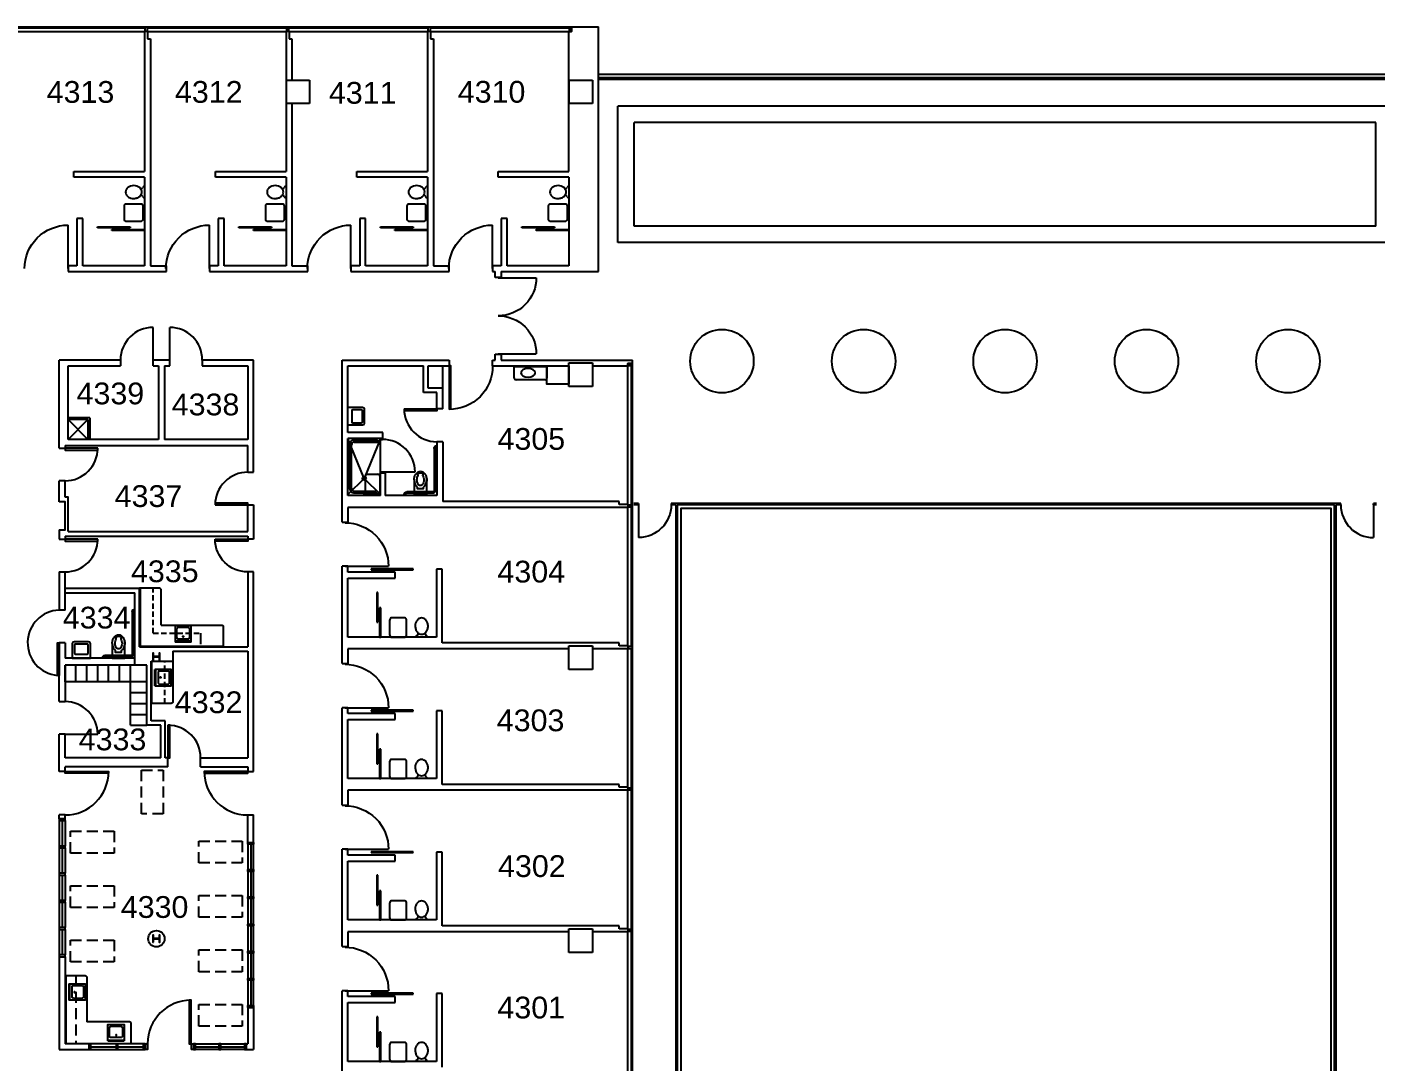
# Model space of a CAD drawing. Extents: x 338 to 7662, y 1527 to 4803.
# Drawn here: x 4984 to 6472, y 3600 to 4742 of the extents above; entities that cross this region are included whole.
import ezdxf

# ---------------------------------------------------------------- set-up
doc = ezdxf.new("R2010")
doc.units = 0
doc.header["$LTSCALE"] = 96
doc.header["$MEASUREMENT"] = 0
doc.linetypes.add('HIDDEN2', pattern=[0.1875, 0.125, -0.0625])
doc.layers.get('0').update_dxf_attribs({"linetype": 'CONTINUOUS'})
for name, color, linetype in [('A-ANNO-TX192', 4, 'CONTINUOUS'), ('A-COLS', 5, 'CONTINUOUS'), ('A-DOOR', 2, 'CONTINUOUS'), ('A-FLOR-CASE', 3, 'CONTINUOUS'), ('A-FLOR-CASE-UPPR', 3, 'HIDDEN2'), ('A-FLOR-HRAL', 1, 'CONTINUOUS'), ('A-FLOR-PFIX', 2, 'CONTINUOUS'), ('A-FURN', 3, 'CONTINUOUS'), ('A-GLAZ', 2, 'CONTINUOUS'), ('A-GLAZ-SILL', 1, 'CONTINUOUS'), ('A-ROOF-LEVL-THICK', 3, 'CONTINUOUS'), ('A-WALL-FULL', 6, 'CONTINUOUS'), ('L-PLNT', 4, 'CONTINUOUS')]:
    doc.layers.add(name, color=color, linetype=linetype)
doc.styles.add('ARIAL', font='arial.ttf')

# ---------------------------------------------------------------- blocks, each defined once
blk = doc.blocks.new('dr-36')
blk.add_line((0, 0), (0, 36.1))
blk.add_arc((-0.1, 0), 36.1, 0.0689, 89.8337)
blk = doc.blocks.new('SHOWERHEAD')
for p, q in [((1.9, 0.5), (0, 0.5)), ((1.9, -0.5), (0, -0.5))]:
    blk.add_line(p, q)
at = {"flags": 128}
blk.add_lwpolyline([(1, 0), (4, -1.7), (4, 1.7)], close=True, dxfattribs=at)
blk = doc.blocks.new('TOILET1')
for p, q in [((6.5, -1.5), (6.5, 0)), ((8, -1.5), (8, 0)), ((1.5, -4.5), (1.5, -33)), ((3, -4.5), (3, -33)), ((51, -1.5), (4.5, -1.5)), ((51, -3), (4.5, -3))]:
    blk.add_line(p, q)
at = {"linetype": 'Continuous'}
for p, q in [((21.1, -20.5), (21.1, -20.5)), ((23.8, -21.6), (23.8, -21.6))]:
    blk.add_line(p, q, dxfattribs=at)
for points in [[(16.4, -24.9, -0.022673), (14.9, -25), (0, -25), (0, -21), (0, -18), (0, -15), (0, -11), (14.9, -11)], [(16.2, -24.9, -0.074934), (12.6, -24.4, -0.085426), (9.7, -22.9, -0.066386), (8.3, -21.6), (6.7, -21.6), (6.7, -14.6), (8.3, -14.6, -0.066386), (9.7, -13.2, -0.085426), (12.6, -11.7, -0.111314), (18, -11.3)], [(23.7, -14, -0.562484), (23.5, -14.8), (21.3, -15.6, -0.238976), (20.9, -15.5, 0.08035), (19, -14.6, 0.074934), (16.2, -14.2, 0.074934), (13.4, -14.6, 0.085426), (11.5, -15.6, 0.066386), (10.6, -16.4, 0.330534), (10.6, -19.7, 0.066386), (11.5, -20.5, 0.085426), (13.4, -21.5, 0.074934), (16.2, -21.9, 0.074934), (19, -21.5, 0.08035), (20.9, -20.6, -0.238976), (21.3, -20.5), (23.5, -21.3, -0.549653), (23.7, -22.1)], [(25.8, -18, 0.143932), (25, -15.5, 0.107177), (22.6, -13.1, 0.077997), (19.2, -11.6, 0.065232), (14.9, -11)], [(22.7, -21, 0.063273), (23.8, -19.7, 0.143932), (24.2, -18)], [(24.2, -18, 0.143932), (23.8, -16.3, 0.059203), (22.8, -15.1)], [(23.7, -22, 0.06085), (25, -20.5, 0.143932), (25.8, -18)]]:
    blk.add_lwpolyline(points, format="xyb", dxfattribs=at)
for centre, radius, start, end in [((51, 0), 1.5, 270, 0), ((51, 0), 3, 270, 0), ((4.5, -4.5), 3, 90, 180), ((4.5, -4.5), 1.5, 90, 180), ((0, -33), 1.5, 270, 0), ((0, -33), 3, 270, 0)]:
    blk.add_arc(centre, radius, start, end)
for centre, radius, start, end in [((16.2, -12.6), 12.4, 270, 287.1416), ((17, -15.3), 9.56, 287.1416, 306.6725), ((18.3, -17), 7.43, 306.6725, 316.5742)]:
    blk.add_arc(centre, radius, start, end, dxfattribs=at)
blk = doc.blocks.new('LAV')
for p, q in [((-18, -10), (-18, -26)), ((0, -8), (-16, -8)), ((-15.5, -11.5), (-15.5, -24.5)), ((-5.5, -10.5), (-14.5, -10.5)), ((-4.5, -24.5), (-4.5, -11.5)), ((0, -28), (0, -8)), ((-16, -28), (0, -28)), ((-14.5, -25.5), (-5.5, -25.5))]:
    blk.add_line(p, q)
for centre, radius, start, end in [((-16, -10), 2, 90, 180), ((-14.5, -11.5), 1, 90, 180), ((-5.5, -11.5), 1, 0, 90), ((-16, -26), 2, 180, 270), ((-14.5, -24.5), 1, 180, 270), ((-5.5, -24.5), 1, 270, 0)]:
    blk.add_arc(centre, radius, start, end)
blk = doc.blocks.new('SINK4')
at = {"linetype": 'Continuous'}
for points in [[(20.1, 0), (20.1, 20), (0, 20), (0, 0)], [(20.1, 1), (0, 1)], [(20.1, 0), (0, 0)]]:
    blk.add_lwpolyline(points, dxfattribs=at)
blk.add_lwpolyline([(4, 4), (16.1, 4, 0.414214), (18.1, 6), (18.1, 16, 0.414214), (16.1, 18), (4, 18, 0.414214), (2, 16), (2, 6, 0.414214)], format="xyb", close=True, dxfattribs=at)
for radius in [0.625, 0.5]:
    blk.add_circle((9.9, 6.9), radius)
blk = doc.blocks.new('A$C16D76BF6')
blk.add_lwpolyline([(36, 36), (0, 36), (0, 34), (36, 34)], close=True)
blk.add_arc((0, 36), 36, 270, 0)
blk = doc.blocks.new('A$C28ED7DE1')
blk.add_lwpolyline([(32.6, 0), (32.6, 36), (34.6, 36), (34.6, 0)], close=True)
blk.add_arc((35.9, 35.9), 36.1, 92.1071, 264.7095)
blk = doc.blocks.new('endglaz')
blk.add_line((0, -4), (154, -4))
blk.add_lwpolyline([(156, -5), (156, 0), (154, 0), (154, -5)], close=True)
at = {"layer": 'A-GLAZ-SILL'}
for p, q in [((0, 0), (154, 0)), ((0, -5), (154, -5))]:
    blk.add_line(p, q, dxfattribs=at)

msp = doc.modelspace()

# ---------------------------------------------------------------- linework, layer by layer
at = {"layer": 'A-COLS'}
for p, q in [((5270, 4683), (5296, 4683)), ((5270, 4683), (5270, 4657)), ((5296, 4683), (5296, 4657)), ((5582, 4683), (5608, 4683)), ((5582, 4683), (5582, 4657)), ((5608, 4683), (5608, 4657)), ((5296, 4657), (5270, 4657)), ((5608, 4657), (5582, 4657)), ((5582, 4345), (5582, 4371)), ((5582, 4371), (5608, 4371)), ((5608, 4371), (5608, 4345)), ((5608, 4345), (5582, 4345)), ((5582, 4059), (5608, 4059)), ((5582, 4033), (5582, 4059)), ((5608, 4059), (5608, 4033)), ((5608, 4033), (5582, 4033)), ((5582, 3721), (5582, 3747)), ((5582, 3747), (5608, 3747)), ((5608, 3747), (5608, 3721)), ((5608, 3721), (5582, 3721))]:
    msp.add_line(p, q, dxfattribs=at)
for points in [[(5123.84375, 4043.125), (5123.84375, 4046.5), (5124.1875, 4046.79688), (5129.8125, 4046.79688), (5130.15625, 4046.46875), (5130.15625, 4043.125), (5130.8125, 4043.125), (5130.8125, 4050.875), (5130.15625, 4050.875), (5130.15625, 4047.5), (5129.8125, 4047.20313), (5124.1875, 4047.20313), (5124.01562, 4047.35156), (5123.84375, 4047.5), (5123.84375, 4050.875), (5123.1875, 4050.875), (5123.1875, 4043.125), (5123.84375, 4043.125)], [(5123.84375, 3732.125), (5123.84375, 3735.5), (5124.1875, 3735.79688), (5129.8125, 3735.79688), (5130.15625, 3735.46875), (5130.15625, 3732.125), (5130.8125, 3732.125), (5130.8125, 3739.875), (5130.15625, 3739.875), (5130.15625, 3736.5), (5129.8125, 3736.20313), (5124.1875, 3736.20313), (5124.01562, 3736.35156), (5123.84375, 3736.5), (5123.84375, 3739.875), (5123.1875, 3739.875), (5123.1875, 3732.125), (5123.84375, 3732.125)]]:
    msp.add_lwpolyline(points, dxfattribs=at)
at = {"layer": 'A-DOOR'}
for p, q in [((5029.5, 4475), (5029.5, 4523)), ((5062, 4520), (5062, 4521)), ((5062, 4521), (5098, 4521)), ((5098, 4520), (5062, 4520)), ((5078, 4518), (5114, 4518)), ((5078, 4517), (5078, 4518)), ((5114, 4517), (5078, 4517)), ((5098, 4521), (5098, 4520)), ((5185.5, 4475), (5185.5, 4523)), ((5218, 4520), (5218, 4521)), ((5218, 4521), (5254, 4521)), ((5254, 4520), (5218, 4520)), ((5234, 4518), (5270, 4518)), ((5234, 4517), (5234, 4518)), ((5270, 4517), (5234, 4517)), ((5254, 4521), (5254, 4520)), ((5341.5, 4475), (5341.5, 4523)), ((5374, 4521), (5410, 4521)), ((5374, 4520), (5374, 4521)), ((5410, 4520), (5374, 4520)), ((5390, 4517), (5390, 4518)), ((5390, 4518), (5426, 4518)), ((5426, 4517), (5390, 4517)), ((5410, 4521), (5410, 4520)), ((5497.5, 4475), (5497.5, 4523)), ((5530, 4521), (5566, 4521)), ((5530, 4520), (5530, 4521)), ((5566, 4520), (5530, 4520)), ((5546, 4517), (5546, 4518)), ((5546, 4518), (5582, 4518)), ((5582, 4517), (5546, 4517)), ((5566, 4521), (5566, 4520)), ((5504, 4465), (5546, 4465)), ((5123.37499, 4374.25), (5123.37499, 4410.25)), ((5141.62501, 4374.25), (5141.62501, 4410.25)), ((5504, 4381), (5546, 4381)), ((5335, 4146.75), (5383, 4146.75)), ((5410, 4144), (5364, 4144)), ((5364, 4144), (5364, 4143)), ((5364, 4143), (5410, 4143)), ((5410, 4143), (5410, 4144)), ((5371.261, 4118), (5370, 4118)), ((5370, 4118), (5370, 4085)), ((5371.261, 4084.9944), (5371.261, 4118)), ((5374.52583, 4101), (5373, 4101)), ((5373, 4101), (5373, 4068.75)), ((5374.52583, 4068.75), (5374.52583, 4101)), ((5370, 4085), (5371.261, 4084.9944)), ((5373, 4068.75), (5374.52583, 4068.75)), ((5335, 3990.75), (5383, 3990.75)), ((5410, 3988), (5364, 3988)), ((5364, 3988), (5364, 3987)), ((5410, 3987), (5410, 3988)), ((5364, 3987), (5410, 3987)), ((5026.25, 3961.5), (5062.25, 3961.5)), ((5371.261, 3962), (5370, 3962)), ((5370, 3962), (5370, 3929)), ((5371.261, 3928.9944), (5371.261, 3962)), ((5374.52583, 3945), (5373, 3945)), ((5373, 3945), (5373, 3912.75)), ((5374.52583, 3912.75), (5374.52583, 3945)), ((5370, 3929), (5371.261, 3928.9944)), ((5373, 3912.75), (5374.52583, 3912.75)), ((5335, 3834.75), (5383, 3834.75)), ((5410, 3832), (5364, 3832)), ((5364, 3832), (5364, 3831)), ((5364, 3831), (5410, 3831)), ((5410, 3831), (5410, 3832)), ((5371.261, 3806), (5370, 3806)), ((5370, 3806), (5370, 3773)), ((5371.261, 3772.9944), (5371.261, 3806)), ((5374.52583, 3789), (5373, 3789)), ((5373, 3789), (5373, 3756.75)), ((5374.52583, 3756.75), (5374.52583, 3789)), ((5370, 3773), (5371.261, 3772.9944)), ((5373, 3756.75), (5374.52583, 3756.75)), ((5335, 3678.75), (5383, 3678.75)), ((5410, 3676), (5364, 3676)), ((5364, 3676), (5364, 3675)), ((5410, 3675), (5410, 3676)), ((5364, 3675), (5410, 3675)), ((5371.261, 3650), (5370, 3650)), ((5370, 3650), (5370, 3617)), ((5371.261, 3616.9944), (5371.261, 3650)), ((5374.52583, 3633), (5373, 3633)), ((5373, 3633), (5373, 3600.75)), ((5374.52583, 3600.75), (5374.52583, 3633)), ((5370, 3617), (5371.261, 3616.9944)), ((5373, 3600.75), (5374.52583, 3600.75))]:
    msp.add_line(p, q, dxfattribs=at)
for points in [[(5451.75, 4319.75), (5451.75, 4367.75), (5449.75, 4367.75), (5449.75, 4319.75)], [(5400.25, 4320.3125), (5436.25, 4320.3125), (5436.25, 4318.3125), (5400.25, 4318.3125)]]:
    msp.add_lwpolyline(points, dxfattribs=at)
for points in [[(5139.75, 3971.5), (5139.75, 3935.5), (5141.75, 3935.5), (5141.75, 3971.5)], [(5026.25, 3920.49751), (5074.25, 3920.49751), (5074.25, 3918.49751), (5026.25, 3918.49751)], [(5227.75, 3920.49751), (5179.75, 3920.49751), (5179.75, 3918.49751), (5227.75, 3918.49751)], [(5165.25, 3620.25), (5165.25, 3668.25), (5163.25, 3668.25), (5163.25, 3620.25)]]:
    msp.add_lwpolyline(points, close=True, dxfattribs=at)
for centre, radius, start, end in [((5123.37499, 4374.25), 36, 90, 180), ((5141.62501, 4374.25), 36, 0, 90), ((5436.51786, 4320.2669), 36.26789, 179.92796763, 269.57682561), ((5026.25, 3961.5), 36, 0, 90), ((5139.75, 3935.5), 36, 0, 90), ((5026.25, 3920.49751), 48, 270, 0), ((5227.75, 3920.49751), 48, 180, 270), ((5165.25, 3620.25), 48, 90, 180)]:
    msp.add_arc(centre, radius, start, end, dxfattribs=at)
at = {"layer": 'A-DOOR', "extrusion": (0, 0, -1)}
for centre, major_axis, ratio, start_param, end_param in [((5029.5, 4475), (-33.94113, 33.94113), 1, 5.4977871438, 7.0685834706), ((5185.5, 4475), (-33.94113, 33.94113), 1, 5.4977871438, 7.0685834706), ((5341.5, 4475), (-33.94113, 33.94113), 1, 5.4977871438, 7.0685834706), ((5497.5, 4475), (-33.94113, 33.94113), 1, 5.4977871438, 7.0685834706), ((5504, 4465), (29.69848, 29.69848), 1, 0.7853981634, 2.3561944902), ((5504, 4381), (29.69848, 29.69848), 1, 5.4977871438, 7.0685834706), ((5449.64047, 4367.4194), (-46.89507, 10.867), 0.9897489254, 2.9046698059, 4.4846570645), ((5335, 4146.75), (33.94113, 33.94113), 1, 5.4977871438, 7.0685834706), ((5335, 3990.75), (33.94113, 33.94113), 1, 5.4977871438, 7.0685834706), ((5335, 3834.75), (33.94113, 33.94113), 1, 5.4977871438, 7.0685834706), ((5335, 3678.75), (33.94113, 33.94113), 1, 5.4977871438, 7.0685834706)]:
    msp.add_ellipse(centre, major_axis=major_axis, ratio=ratio, start_param=start_param, end_param=end_param, dxfattribs=at)
at = {"layer": 'A-FLOR-CASE'}
for p, q in [((5442.75, 4343.3125), (5442.75, 4367.75)), ((5521.75, 4354.25), (5521.75, 4367.75)), ((5521.75, 4367), (5557.75, 4367)), ((5557.75, 4367.75), (5557.75, 4354.25)), ((5555.75, 4352.25), (5523.75, 4352.25)), ((5109, 4122.5), (5109, 4058.75)), ((5109, 4058.75), (5200.75, 4058.75)), ((5122, 3995.5), (5122, 4042.125)), ((5027, 3695.38464), (5027, 3620.25))]:
    msp.add_line(p, q, dxfattribs=at)
msp.add_lwpolyline([(5581.75, 4347.75), (5557.75, 4347.75), (5557.75, 4367.75), (5581.75, 4367.75)], close=True, dxfattribs=at)
for points in [[(5132.25, 4082), (5132.25, 4120.5, 0.4142135624), (5130.25, 4122.5), (5108.25, 4122.5)], [(5132.25, 4082), (5198.75, 4082, -0.4142135624), (5200.75, 4080), (5200.75, 4058)], [(5145.25, 4042), (5145.25, 3997.5, -0.4142135624), (5143.25, 3995.5), (5121.25, 3995.5)], [(5026.25, 3695.38464), (5048.25, 3695.38464, -0.4142135624), (5050.25, 3693.38464), (5050.25, 3644.25)], [(5099.25, 3620.25), (5099.25, 3642.25, 0.4142135624), (5097.25, 3644.25), (5050.25, 3644.25)]]:
    msp.add_lwpolyline(points, format="xyb", dxfattribs=at)
for points in [[(5026.25, 4019.5), (5026.25, 4037.75)], [(5038.25, 4019.5), (5038.25, 4037.75)], [(5050.25, 4019.5), (5050.25, 4037.75)], [(5062.25, 4019.5), (5062.25, 4037.75)], [(5074.25, 4019.5), (5074.25, 4037.75)], [(5086.25, 4019.5), (5086.25, 4037.75)], [(5098.25, 4019.5), (5098.25, 4037.75)], [(5116.25, 4019.5), (5026.25, 4019.5)], [(5098.25, 3971.5), (5098.25, 4019.5)], [(5098.25, 4007.5), (5116.25, 4007.5)], [(5098.25, 3995.5), (5116.25, 3995.5)], [(5098.25, 3983.5), (5116.25, 3983.5)], [(5098.25, 3971.5), (5116.25, 3971.5)]]:
    msp.add_lwpolyline(points, dxfattribs=at)
for centre, start, end in [((5523.75, 4354.25), 180, 270), ((5555.75, 4354.25), 270, 0)]:
    msp.add_arc(centre, 2, start, end, dxfattribs=at)
at = {"layer": 'A-FLOR-CASE-UPPR'}
for p, q in [((5123.25, 4122.5), (5109, 4122.5)), ((5175.625, 4072.875), (5175.625, 4058)), ((5136.25, 3995.5), (5121.25, 3995.5)), ((5026.25, 3695.38464), (5038.25, 3695.38464)), ((5038.25, 3695.38464), (5038.25, 3620.25))]:
    msp.add_line(p, q, dxfattribs=at)
at = {"layer": 'A-FLOR-CASE-UPPR', "ltscale": 0.5}
for points in [[(5123.25, 4072.875), (5123.25, 4122.5)], [(5123.25, 4072.875), (5175.625, 4072.875)], [(5136.25, 3995.5), (5136.25, 4042)]]:
    msp.add_lwpolyline(points, dxfattribs=at)
at = {"layer": 'A-FLOR-HRAL'}
for p, q in [((6511.5, 4685.25), (5614.5, 4685.25)), ((6511.5, 4683.75), (5614.5, 4683.75)), ((5658.75, 4216), (5653.5, 4216)), ((5658.75, 4214.5), (5653.5, 4214.5)), ((5658.75, 4216), (5658.75, 4214.5)), ((5694.75, 4216), (5694.75, 4214.5)), ((6433.25, 4216), (5694.75, 4216)), ((5700, 4214.5), (5694.75, 4214.5)), ((5700, 4214.5), (5700, 3441.5)), ((5701.5, 4214.5), (5701.5, 3441.5)), ((6426.5, 4214.5), (5701.5, 4214.5)), ((6426.5, 3441.5), (6426.5, 4214.5)), ((6428, 3441.5), (6428, 4214.5)), ((6433.25, 4214.5), (6428, 4214.5)), ((6433.25, 4214.5), (6433.25, 4216)), ((6472.5, 4216), (6469.25, 4216)), ((6469.25, 4214.5), (6469.25, 4216)), ((6472.5, 4214.5), (6469.25, 4214.5))]:
    msp.add_line(p, q, dxfattribs=at)
at = {"layer": 'A-FLOR-PFIX'}
for p, q in [((5114, 4565.5), (5114, 4553.5)), ((5270, 4565.5), (5270, 4553.5)), ((5426, 4565.5), (5426, 4553.5)), ((5582, 4565.5), (5582, 4553.5)), ((5091.25, 4544.25), (5091.25, 4529.25)), ((5109.625, 4546.125), (5093.875, 4546.125)), ((5112.25, 4529.25), (5112.25, 4544.25)), ((5247.25, 4544.25), (5247.25, 4529.25)), ((5265.625, 4546.125), (5249.875, 4546.125)), ((5268.25, 4529.25), (5268.25, 4544.25)), ((5403.25, 4544.25), (5403.25, 4529.25)), ((5421.625, 4546.125), (5405.875, 4546.125)), ((5424.25, 4529.25), (5424.25, 4544.25)), ((5559.25, 4544.25), (5559.25, 4529.25)), ((5577.625, 4546.125), (5561.875, 4546.125)), ((5580.25, 4529.25), (5580.25, 4544.25)), ((5093.875, 4527.375), (5109.625, 4527.375)), ((5249.875, 4527.375), (5265.625, 4527.375)), ((5405.875, 4527.375), (5421.625, 4527.375)), ((5561.875, 4527.375), (5577.625, 4527.375)), ((5051.53989, 4286.5), (5029.5, 4308.5)), ((5053.53989, 4310.5), (5029.53989, 4310.5)), ((5051.53989, 4308.5), (5029.53989, 4308.5)), ((5051.53989, 4308.5), (5029.53989, 4286.5)), ((5051.53989, 4308.5), (5051.53989, 4286.5)), ((5053.53989, 4310.5), (5053.53989, 4286.5)), ((5356.25, 4243.75), (5338.25, 4287.75)), ((5344.25, 4285.75), (5370.64827, 4285.75)), ((5374.25, 4287.75), (5356.25, 4243.75)), ((5374.25, 4249.75), (5374.25, 4287.75)), ((5374.25, 4287.75), (5374.25, 4286.75)), ((5374.25, 4286.75), (5376.25, 4286.75)), ((5376.25, 4286.75), (5376.25, 4287.75)), ((5340.25, 4231.75), (5340.25, 4281.75)), ((5342.25, 4232.75), (5342.25, 4280.75)), ((5345.25, 4283.75), (5370.64827, 4283.75)), ((5356.25, 4243.75), (5338.25, 4225.75)), ((5356.25, 4243.75), (5374.25, 4225.75)), ((5357.25, 4246.52421), (5357.25, 4228.75)), ((5359.25, 4248.52421), (5371.25, 4248.52421)), ((5373.25, 4246.52421), (5373.25, 4228.75)), ((5374.25, 4249.75), (5374.25, 4250.75)), ((5374.25, 4250.75), (5376.25, 4250.75)), ((5376.25, 4250.75), (5412.25, 4250.75)), ((5376.25, 4250.75), (5376.25, 4249.75)), ((5344.25, 4227.75), (5368.27969, 4227.75)), ((5345.25, 4229.75), (5368.27969, 4229.75)), ((5371.25, 4226.75), (5359.25, 4226.75)), ((5384.125, 4087.125), (5384.125, 4071.375)), ((5401, 4089.75), (5386, 4089.75)), ((5402.875, 4071.375), (5402.875, 4087.125)), ((5386, 4068.75), (5401, 4068.75)), ((5425.5, 4068.75), (5413.5, 4068.75)), ((5384.125, 3931.125), (5384.125, 3915.375)), ((5401, 3933.75), (5386, 3933.75)), ((5402.875, 3915.375), (5402.875, 3931.125)), ((5386, 3912.75), (5401, 3912.75)), ((5425.5, 3912.75), (5413.5, 3912.75)), ((5384.125, 3775.125), (5384.125, 3759.375)), ((5401, 3777.75), (5386, 3777.75)), ((5402.875, 3759.375), (5402.875, 3775.125)), ((5386, 3756.75), (5401, 3756.75)), ((5425.5, 3756.75), (5413.5, 3756.75)), ((5384.125, 3619.125), (5384.125, 3603.375)), ((5401, 3621.75), (5386, 3621.75)), ((5402.875, 3603.375), (5402.875, 3619.125)), ((5386, 3600.75), (5401, 3600.75)), ((5425.5, 3600.75), (5413.5, 3600.75))]:
    msp.add_line(p, q, dxfattribs=at)
for centre, radius in [((5370.64827, 4284.75), 1), ((5356.25, 4243.75), 2), ((5368.27969, 4228.75), 1)]:
    msp.add_circle(centre, radius, dxfattribs=at)
for centre, radius, start, end in [((5098.61308, 4559.5), 5.61308, 152.21665329, 207.78334671), ((5100.24574, 4558.6398), 7.45848, 128.17371132, 152.21665329), ((5100.24574, 4560.3602), 7.45848, 207.78334671, 231.82628868), ((5101.30763, 4557.28911), 9.17661, 108.03764803, 128.17371132), ((5101.87768, 4562.43599), 10.09896, 231.82628868, 251.96235197), ((5102, 4555.16295), 11.41267, 71.96235197, 108.03764803), ((5102, 4563.83705), 11.41267, 270, 288.03764803), ((5102.69237, 4557.28911), 9.17661, 51.82628868, 71.96235197), ((5102.69237, 4561.71089), 9.17661, 288.03764803, 308.17371132), ((5103.75426, 4558.6398), 7.45848, 27.78334671, 51.82628868), ((5103.75426, 4560.3602), 7.45848, 308.17371132, 332.21665329), ((5110.30469, 4565.19531), 1.83236, 224.34401739, 337.69959954), ((5110.33348, 4553.83348), 1.79486, 21.79875016, 138.25712795), ((5105.38692, 4559.5), 5.61308, 360, 27.78334671), ((5105.38692, 4559.5), 5.61308, 332.21665329, 0), ((5113.5, 4564), 1.58114, 71.56505118, 161.56505118), ((5113.5, 4555), 1.58114, 198.43494882, 288.43494882), ((5254.61308, 4559.5), 5.61308, 152.21665329, 207.78334671), ((5256.24574, 4558.6398), 7.45848, 128.17371132, 152.21665329), ((5256.24574, 4560.3602), 7.45848, 207.78334671, 231.82628868), ((5257.30763, 4557.28911), 9.17661, 108.03764803, 128.17371132), ((5257.87768, 4562.43599), 10.09896, 231.82628868, 251.96235197), ((5258, 4555.16295), 11.41267, 71.96235197, 108.03764803), ((5258, 4563.83705), 11.41267, 270, 288.03764803), ((5258.69237, 4557.28911), 9.17661, 51.82628868, 71.96235197), ((5258.69237, 4561.71089), 9.17661, 288.03764803, 308.17371132), ((5259.75426, 4558.6398), 7.45848, 27.78334671, 51.82628868), ((5259.75426, 4560.3602), 7.45848, 308.17371132, 332.21665329), ((5266.30469, 4565.19531), 1.83236, 224.34401739, 337.69959954), ((5266.33348, 4553.83348), 1.79486, 21.79875016, 138.25712795), ((5261.38692, 4559.5), 5.61308, 360, 27.78334671), ((5261.38692, 4559.5), 5.61308, 332.21665329, 0), ((5269.5, 4564), 1.58114, 71.56505118, 161.56505118), ((5269.5, 4555), 1.58114, 198.43494882, 288.43494882), ((5410.61308, 4559.5), 5.61308, 152.21665329, 207.78334671), ((5412.24574, 4558.6398), 7.45848, 128.17371132, 152.21665329), ((5412.24574, 4560.3602), 7.45848, 207.78334671, 231.82628868), ((5413.30763, 4557.28911), 9.17661, 108.03764803, 128.17371132), ((5413.87768, 4562.43599), 10.09896, 231.82628868, 251.96235197), ((5414, 4555.16295), 11.41267, 71.96235197, 108.03764803), ((5414, 4563.83705), 11.41267, 270, 288.03764803), ((5414.69237, 4557.28911), 9.17661, 51.82628868, 71.96235197), ((5414.69237, 4561.71089), 9.17661, 288.03764803, 308.17371132), ((5415.75426, 4558.6398), 7.45848, 27.78334671, 51.82628868), ((5415.75426, 4560.3602), 7.45848, 308.17371132, 332.21665329), ((5422.30469, 4565.19531), 1.83236, 224.34401739, 337.69959954), ((5422.33348, 4553.83348), 1.79486, 21.79875016, 138.25712795), ((5417.38692, 4559.5), 5.61308, 360, 27.78334671), ((5417.38692, 4559.5), 5.61308, 332.21665329, 0), ((5425.5, 4564), 1.58114, 71.56505118, 161.56505118), ((5425.5, 4555), 1.58114, 198.43494882, 288.43494882), ((5566.61308, 4559.5), 5.61308, 152.21665329, 207.78334671), ((5568.24574, 4558.6398), 7.45848, 128.17371132, 152.21665329), ((5568.24574, 4560.3602), 7.45848, 207.78334671, 231.82628868), ((5569.30763, 4557.28911), 9.17661, 108.03764803, 128.17371132), ((5569.87768, 4562.43599), 10.09896, 231.82628868, 251.96235197), ((5570, 4555.16295), 11.41267, 71.96235197, 108.03764803), ((5570, 4563.83705), 11.41267, 270, 288.03764803), ((5570.69237, 4557.28911), 9.17661, 51.82628868, 71.96235197), ((5570.69237, 4561.71089), 9.17661, 288.03764803, 308.17371132), ((5571.75426, 4558.6398), 7.45848, 27.78334671, 51.82628868), ((5571.75426, 4560.3602), 7.45848, 308.17371132, 332.21665329), ((5578.30469, 4565.19531), 1.83236, 224.34401739, 337.69959954), ((5578.33348, 4553.83348), 1.79486, 21.79875016, 138.25712795), ((5573.38692, 4559.5), 5.61308, 360, 27.78334671), ((5573.38692, 4559.5), 5.61308, 332.21665329, 0), ((5581.5, 4564), 1.58114, 71.56505118, 161.56505118), ((5581.5, 4555), 1.58114, 198.43494882, 288.43494882), ((5101.4408, 4561.0944), 8.68803, 251.96235197, 273.69039014), ((5257.4408, 4561.0944), 8.68803, 251.96235197, 273.69039014), ((5413.4408, 4561.0944), 8.68803, 251.96235197, 273.69039014), ((5569.4408, 4561.0944), 8.68803, 251.96235197, 273.69039014), ((5344.25, 4281.75), 4, 90, 180), ((5376.25, 4250.75), 36, 0, 90), ((5345.25, 4280.75), 3, 90, 180), ((5359.25, 4246.52421), 2, 90, 180), ((5371.25, 4246.52421), 2, 0, 90), ((5344.25, 4231.75), 4, 180, 270), ((5345.25, 4232.75), 3, 180, 270), ((5359.25, 4228.75), 2, 180, 270), ((5371.25, 4228.75), 2, 270, 0), ((5421.0944, 4081.3092), 8.68803, 161.96235197, 183.69039014), ((5423.83705, 4080.75), 11.41267, 180, 198.03764803), ((5422.43599, 4080.87232), 10.09896, 141.82628868, 161.96235197), ((5421.71089, 4080.05763), 9.17661, 198.03764803, 218.17371132), ((5420.3602, 4082.50426), 7.45848, 117.78334671, 141.82628868), ((5419.5, 4084.13692), 5.61308, 62.21665329, 117.78334671), ((5418.6398, 4082.50426), 7.45848, 38.17371132, 62.21665329), ((5417.28911, 4081.44237), 9.17661, 18.03764803, 38.17371132), ((5417.28911, 4080.05763), 9.17661, 321.82628868, 341.96235197), ((5415.16295, 4080.75), 11.41267, 0, 18.03764803), ((5415.16295, 4080.75), 11.41267, 341.96235197, 0), ((5415, 4069.25), 1.58114, 108.43494882, 198.43494882), ((5420.3602, 4078.99574), 7.45848, 218.17371132, 242.21665329), ((5413.83348, 4072.41652), 1.79486, 291.79875016, 48.25712795), ((5419.5, 4077.36308), 5.61308, 242.21665329, 297.78334671), ((5418.6398, 4078.99574), 7.45848, 297.78334671, 321.82628868), ((5425.19531, 4072.44531), 1.83236, 134.34401739, 247.69959954), ((5424, 4069.25), 1.58114, 341.56505118, 71.56505118), ((5422.43599, 3924.87232), 10.09896, 141.82628868, 161.96235197), ((5420.3602, 3926.50426), 7.45848, 117.78334671, 141.82628868), ((5419.5, 3928.13692), 5.61308, 62.21665329, 117.78334671), ((5418.6398, 3926.50426), 7.45848, 38.17371132, 62.21665329), ((5417.28911, 3925.44237), 9.17661, 18.03764803, 38.17371132), ((5415.16295, 3924.75), 11.41267, 0, 18.03764803), ((5421.0944, 3925.3092), 8.68803, 161.96235197, 183.69039014), ((5423.83705, 3924.75), 11.41267, 180, 198.03764803), ((5421.71089, 3924.05763), 9.17661, 198.03764803, 218.17371132), ((5415, 3913.25), 1.58114, 108.43494882, 198.43494882), ((5420.3602, 3922.99574), 7.45848, 218.17371132, 242.21665329), ((5413.83348, 3916.41652), 1.79486, 291.79875016, 48.25712795), ((5419.5, 3921.36308), 5.61308, 242.21665329, 297.78334671), ((5418.6398, 3922.99574), 7.45848, 297.78334671, 321.82628868), ((5425.19531, 3916.44531), 1.83236, 134.34401739, 247.69959954), ((5424, 3913.25), 1.58114, 341.56505118, 71.56505118), ((5417.28911, 3924.05763), 9.17661, 321.82628868, 341.96235197), ((5415.16295, 3924.75), 11.41267, 341.96235197, 0), ((5421.0944, 3769.3092), 8.68803, 161.96235197, 183.69039014), ((5423.83705, 3768.75), 11.41267, 180, 198.03764803), ((5422.43599, 3768.87232), 10.09896, 141.82628868, 161.96235197), ((5421.71089, 3768.05763), 9.17661, 198.03764803, 218.17371132), ((5420.3602, 3770.50426), 7.45848, 117.78334671, 141.82628868), ((5419.5, 3772.13692), 5.61308, 62.21665329, 117.78334671), ((5418.6398, 3770.50426), 7.45848, 38.17371132, 62.21665329), ((5417.28911, 3769.44237), 9.17661, 18.03764803, 38.17371132), ((5417.28911, 3768.05763), 9.17661, 321.82628868, 341.96235197), ((5415.16295, 3768.75), 11.41267, 0, 18.03764803), ((5415.16295, 3768.75), 11.41267, 341.96235197, 0), ((5415, 3757.25), 1.58114, 108.43494882, 198.43494882), ((5420.3602, 3766.99574), 7.45848, 218.17371132, 242.21665329), ((5413.83348, 3760.41652), 1.79486, 291.79875016, 48.25712795), ((5419.5, 3765.36308), 5.61308, 242.21665329, 297.78334671), ((5418.6398, 3766.99574), 7.45848, 297.78334671, 321.82628868), ((5425.19531, 3760.44531), 1.83236, 134.34401739, 247.69959954), ((5424, 3757.25), 1.58114, 341.56505118, 71.56505118), ((5421.0944, 3613.3092), 8.68803, 161.96235197, 183.69039014), ((5422.43599, 3612.87232), 10.09896, 141.82628868, 161.96235197), ((5420.3602, 3614.50426), 7.45848, 117.78334671, 141.82628868), ((5419.5, 3616.13692), 5.61308, 62.21665329, 117.78334671), ((5418.6398, 3614.50426), 7.45848, 38.17371132, 62.21665329), ((5417.28911, 3613.44237), 9.17661, 18.03764803, 38.17371132), ((5415.16295, 3612.75), 11.41267, 0, 18.03764803), ((5423.83705, 3612.75), 11.41267, 180, 198.03764803), ((5421.71089, 3612.05763), 9.17661, 198.03764803, 218.17371132), ((5415, 3601.25), 1.58114, 108.43494882, 198.43494882), ((5420.3602, 3610.99574), 7.45848, 218.17371132, 242.21665329), ((5413.83348, 3604.41652), 1.79486, 291.79875016, 48.25712795), ((5419.5, 3609.36308), 5.61308, 242.21665329, 297.78334671), ((5418.6398, 3610.99574), 7.45848, 297.78334671, 321.82628868), ((5425.19531, 3604.44531), 1.83236, 134.34401739, 247.69959954), ((5424, 3601.25), 1.58114, 341.56505118, 71.56505118), ((5417.28911, 3612.05763), 9.17661, 321.82628868, 341.96235197), ((5415.16295, 3612.75), 11.41267, 341.96235197, 0)]:
    msp.add_arc(centre, radius, start, end, dxfattribs=at)
for centre, major_axis, start_param, end_param in [((5093.875, 4544.25), (2.625, 0), 1.5707963268, 3.1415926536), ((5109.625, 4544.25), (2.625, 0), 6.2831853072, 7.853981634), ((5249.875, 4544.25), (2.625, 0), 1.5707963268, 3.1415926536), ((5265.625, 4544.25), (2.625, 0), 6.2831853072, 7.853981634), ((5405.875, 4544.25), (2.625, 0), 1.5707963268, 3.1415926536), ((5421.625, 4544.25), (2.625, 0), 6.2831853072, 7.853981634), ((5561.875, 4544.25), (2.625, 0), 1.5707963268, 3.1415926536), ((5577.625, 4544.25), (2.625, 0), 6.2831853072, 7.853981634), ((5093.875, 4529.25), (2.625, 0), 3.1415926536, 4.7123889804), ((5109.625, 4529.25), (2.625, 0), 4.7123889804, 6.2831853072), ((5249.875, 4529.25), (2.625, 0), 3.1415926536, 4.7123889804), ((5265.625, 4529.25), (2.625, 0), 4.7123889804, 6.2831853072), ((5405.875, 4529.25), (2.625, 0), 3.1415926536, 4.7123889804), ((5421.625, 4529.25), (2.625, 0), 4.7123889804, 6.2831853072), ((5561.875, 4529.25), (2.625, 0), 3.1415926536, 4.7123889804), ((5577.625, 4529.25), (2.625, 0), 4.7123889804, 6.2831853072), ((5386, 4087.125), (0, 2.625), 0, 1.5707963268), ((5401, 4087.125), (0, 2.625), 4.7123889804, 6.2831853072), ((5386, 4071.375), (0, 2.625), 1.5707963268, 3.1415926536), ((5401, 4071.375), (0, 2.625), 3.1415926536, 4.7123889804), ((5386, 3931.125), (0, 2.625), 0, 1.5707963268), ((5401, 3931.125), (0, 2.625), 4.7123889804, 6.2831853072), ((5386, 3915.375), (0, 2.625), 1.5707963268, 3.1415926536), ((5401, 3915.375), (0, 2.625), 3.1415926536, 4.7123889804), ((5386, 3775.125), (0, 2.625), 0, 1.5707963268), ((5401, 3775.125), (0, 2.625), 4.7123889804, 6.2831853072), ((5386, 3759.375), (0, 2.625), 1.5707963268, 3.1415926536), ((5401, 3759.375), (0, 2.625), 3.1415926536, 4.7123889804), ((5386, 3619.125), (0, 2.625), 0, 1.5707963268), ((5401, 3619.125), (0, 2.625), 4.7123889804, 6.2831853072), ((5386, 3603.375), (0, 2.625), 1.5707963268, 3.1415926536), ((5401, 3603.375), (0, 2.625), 3.1415926536, 4.7123889804)]:
    msp.add_ellipse(centre, major_axis=major_axis, ratio=0.7142857143, start_param=start_param, end_param=end_param, dxfattribs=at)
at = {"layer": 'A-FLOR-PFIX', "extrusion": (0, 0, -1)}
msp.add_ellipse((5536.93863, 4360.08783), major_axis=(-7.96962, 0), ratio=0.6144586052, dxfattribs=at)
at = {"layer": 'A-FURN', "linetype": 'HIDDEN2'}
for points in [[(5134.59885, 3921.75), (5134.59885, 3873.75), (5110.59885, 3873.75), (5110.59885, 3921.75)], [(5080.25, 3830.49751), (5032.25, 3830.49751), (5032.25, 3854.49751), (5080.25, 3854.49751)], [(5221.75, 3819.68223), (5173.75, 3819.68223), (5173.75, 3843.68223), (5221.75, 3843.68223)], [(5080.25, 3770.49751), (5032.25, 3770.49751), (5032.25, 3794.49751), (5080.25, 3794.49751)], [(5221.75, 3759.68223), (5173.75, 3759.68223), (5173.75, 3783.68223), (5221.75, 3783.68223)], [(5080.25, 3710.49751), (5032.25, 3710.49751), (5032.25, 3734.49751), (5080.25, 3734.49751)], [(5221.75, 3699.68223), (5173.75, 3699.68223), (5173.75, 3723.68223), (5221.75, 3723.68223)], [(5221.75, 3639.68223), (5173.75, 3639.68223), (5173.75, 3663.68223), (5221.75, 3663.68223)]]:
    msp.add_lwpolyline(points, close=True, dxfattribs=at)
at = {"layer": 'A-GLAZ'}
for points in [[(5019.75, 3866.25), (5026.25, 3866.25), (5026.25, 3868.25), (5019.75, 3868.25)], [(5234.25, 3840.25), (5227.75, 3840.25), (5227.75, 3842.25), (5234.25, 3842.25)], [(5019.75, 3836.25), (5026.25, 3836.25), (5026.25, 3838.25), (5019.75, 3838.25)], [(5234.25, 3810.25), (5227.75, 3810.25), (5227.75, 3812.25), (5234.25, 3812.25)], [(5019.75, 3806.25), (5026.25, 3806.25), (5026.25, 3808.25), (5019.75, 3808.25)], [(5234.25, 3780.25), (5227.75, 3780.25), (5227.75, 3782.25), (5234.25, 3782.25)], [(5019.75, 3776.25), (5026.25, 3776.25), (5026.25, 3778.25), (5019.75, 3778.25)], [(5234.25, 3750.25), (5227.75, 3750.25), (5227.75, 3752.25), (5234.25, 3752.25)], [(5019.75, 3746.25), (5026.25, 3746.25), (5026.25, 3748.25), (5019.75, 3748.25)], [(5234.25, 3720.25), (5227.75, 3720.25), (5227.75, 3722.25), (5234.25, 3722.25)], [(5019.75, 3716.25), (5026.25, 3716.25), (5026.25, 3718.25), (5019.75, 3718.25)], [(5234.25, 3690.25), (5227.75, 3690.25), (5227.75, 3692.25), (5234.25, 3692.25)], [(5234.25, 3660.25), (5227.75, 3660.25), (5227.75, 3662.25), (5234.25, 3662.25)], [(5054.5, 3613.75), (5054.5, 3620.25), (5052.5, 3620.25), (5052.5, 3613.75)], [(5084.5, 3613.75), (5084.5, 3620.25), (5082.5, 3620.25), (5082.5, 3613.75)], [(5114.5, 3613.75), (5114.5, 3620.25), (5112.5, 3620.25), (5112.5, 3613.75)], [(5170, 3613.75), (5170, 3620.25), (5168, 3620.25), (5168, 3613.75)], [(5198, 3613.75), (5198, 3620.25), (5196, 3620.25), (5196, 3613.75)], [(5226, 3613.75), (5226, 3620.25), (5224, 3620.25), (5224, 3613.75)]]:
    msp.add_lwpolyline(points, close=True, dxfattribs=at)
for points in [[(5023, 3866.25), (5023, 3838.25)], [(5231, 3840.25), (5231, 3812.25)], [(5023, 3836.25), (5023, 3808.25)], [(5231, 3810.25), (5231, 3782.25)], [(5023, 3806.25), (5023, 3778.25)], [(5231, 3780.25), (5231, 3752.25)], [(5023, 3776.25), (5023, 3748.25)], [(5231, 3750.25), (5231, 3722.25)], [(5023, 3746.25), (5023, 3718.25)], [(5231, 3720.25), (5231, 3692.25)], [(5231, 3690.25), (5231, 3662.25)], [(5054.5, 3617), (5082.5, 3617)], [(5084.5, 3617), (5112.5, 3617)], [(5170, 3617), (5196, 3617)], [(5198, 3617), (5224, 3617)]]:
    msp.add_lwpolyline(points, dxfattribs=at)
at = {"layer": 'A-GLAZ-SILL'}
for p, q in [((5019.75, 3866.25), (5019.75, 3838.25)), ((5026.25, 3866.25), (5026.25, 3838.25)), ((5227.75, 3840.25), (5227.75, 3812.25)), ((5234.25, 3812.25), (5234.25, 3840.25)), ((5019.75, 3836.25), (5019.75, 3808.25)), ((5026.25, 3836.25), (5026.25, 3808.25)), ((5227.75, 3810.25), (5227.75, 3782.25)), ((5234.25, 3782.25), (5234.25, 3810.25)), ((5019.75, 3806.25), (5019.75, 3778.25)), ((5026.25, 3806.25), (5026.25, 3778.25)), ((5227.75, 3780.25), (5227.75, 3752.25)), ((5234.25, 3752.25), (5234.25, 3780.25)), ((5019.75, 3776.25), (5019.75, 3748.25)), ((5026.25, 3776.25), (5026.25, 3748.25)), ((5227.75, 3750.25), (5227.75, 3722.25)), ((5234.25, 3722.25), (5234.25, 3750.25)), ((5019.75, 3746.25), (5019.75, 3718.25)), ((5026.25, 3746.25), (5026.25, 3718.25)), ((5227.75, 3720.25), (5227.75, 3692.25)), ((5234.25, 3692.25), (5234.25, 3720.25)), ((5227.75, 3690.25), (5227.75, 3662.25)), ((5234.25, 3662.25), (5234.25, 3690.25)), ((5082.5, 3620.25), (5054.5, 3620.25)), ((5112.5, 3620.25), (5084.5, 3620.25)), ((5170, 3620.25), (5196, 3620.25)), ((5198, 3620.25), (5224, 3620.25)), ((5054.5, 3613.75), (5082.5, 3613.75)), ((5084.5, 3613.75), (5112.5, 3613.75)), ((5196, 3613.75), (5170, 3613.75)), ((5224, 3613.75), (5198, 3613.75))]:
    msp.add_line(p, q, dxfattribs=at)
at = {"layer": 'A-ROOF-LEVL-THICK'}
msp.add_line((6511.5, 4689.25), (5614.5, 4689.25), dxfattribs=at)
msp.add_lwpolyline([(6422.5, 3441.5), (6422.5, 4210.5), (5705.5, 4210.5), (5705.5, 3441.5)], dxfattribs=at)
at = {"layer": 'A-WALL-FULL'}
for p, q in [((5114, 4736.5), (5114, 4582.25)), ((5117.25, 4736.5), (5114, 4736.5)), ((5117.25, 4736.5), (5117.25, 4728.5)), ((5270, 4736.5), (5270, 4582.25)), ((5273.25, 4736.5), (5270, 4736.5)), ((5273.25, 4736.5), (5273.25, 4728.5)), ((5426, 4736.5), (5426, 4582.25)), ((5429.25, 4736.5), (5426, 4736.5)), ((5429.25, 4736.5), (5429.25, 4728.5)), ((5582, 4582.25), (5582, 4736.5)), ((5582, 4736.5), (5584.75, 4736.5)), ((5584.75, 4736.5), (5584.75, 4741.5)), ((5584.75, 4741.5), (5614.5, 4741.5)), ((5614.5, 4471.75), (5614.5, 4741.5)), ((5117.25, 4728.5), (5120.5, 4728.5)), ((5120.5, 4728.5), (5120.5, 4478.25)), ((5273.25, 4728.5), (5276.5, 4728.5)), ((5276.5, 4728.5), (5276.5, 4683)), ((5429.25, 4728.5), (5432.5, 4728.5)), ((5432.5, 4728.5), (5432.5, 4478.25)), ((5276.5, 4657), (5276.5, 4478.25)), ((5036, 4575.75), (5036, 4582.25)), ((5036, 4582.25), (5114, 4582.25)), ((5114, 4575.75), (5036, 4575.75)), ((5114, 4575.75), (5114, 4478.25)), ((5192, 4582.25), (5270, 4582.25)), ((5192, 4575.75), (5192, 4582.25)), ((5270, 4575.75), (5192, 4575.75)), ((5270, 4575.75), (5270, 4478.25)), ((5348, 4575.75), (5348, 4582.25)), ((5348, 4582.25), (5426, 4582.25)), ((5426, 4575.75), (5348, 4575.75)), ((5426, 4575.75), (5426, 4478.25)), ((5504, 4582.25), (5582, 4582.25)), ((5504, 4575.75), (5504, 4582.25)), ((5582, 4575.75), (5504, 4575.75)), ((5582, 4575.75), (5582, 4478.25)), ((5045.75, 4530.25), (5039.25, 4530.25)), ((5039.25, 4530.25), (5039.25, 4478.25)), ((5045.75, 4478.25), (5045.75, 4530.25)), ((5195.25, 4530.25), (5195.25, 4478.25)), ((5201.75, 4530.25), (5195.25, 4530.25)), ((5201.75, 4478.25), (5201.75, 4530.25)), ((5357.75, 4530.25), (5351.25, 4530.25)), ((5351.25, 4530.25), (5351.25, 4478.25)), ((5357.75, 4478.25), (5357.75, 4530.25)), ((5507.25, 4530.25), (5507.25, 4478.25)), ((5513.75, 4530.25), (5507.25, 4530.25)), ((5513.75, 4478.25), (5513.75, 4530.25)), ((5039.25, 4478.25), (5029.5, 4478.25)), ((5029.5, 4478.25), (5029.5, 4471.75)), ((5029.5, 4471.75), (5138.05607, 4471.75)), ((5114, 4478.25), (5045.75, 4478.25)), ((5120.5, 4478.25), (5136.75, 4478.25)), ((5138.05607, 4471.75), (5138.05607, 4478.25)), ((5185.5, 4478.25), (5185.5, 4471.75)), ((5195.25, 4478.25), (5185.5, 4478.25)), ((5185.5, 4471.75), (5294.05607, 4471.75)), ((5270, 4478.25), (5201.75, 4478.25)), ((5276.5, 4478.25), (5292.75, 4478.25)), ((5294.05607, 4471.75), (5294.05607, 4478.25)), ((5351.25, 4478.25), (5341.5, 4478.25)), ((5341.5, 4478.25), (5341.5, 4471.75)), ((5341.5, 4471.75), (5450.05607, 4471.75)), ((5426, 4478.25), (5357.75, 4478.25)), ((5432.5, 4478.25), (5448.75, 4478.25)), ((5450.05607, 4471.75), (5450.05607, 4478.25)), ((5497.5, 4478.25), (5497.5, 4471.75)), ((5507.25, 4478.25), (5497.5, 4478.25)), ((5497.5, 4471.75), (5500.75, 4471.75)), ((5500.75, 4465.25), (5500.75, 4471.75)), ((5507.25, 4465.25), (5500.75, 4465.25)), ((5507.25, 4471.75), (5507.25, 4465.25)), ((5507.25, 4471.75), (5614.5, 4471.75)), ((5582, 4478.25), (5513.75, 4478.25)), ((5500.75, 4374.25), (5500.75, 4380.75)), ((5500.75, 4380.75), (5507.25, 4380.75)), ((5507.25, 4380.75), (5507.25, 4374.25)), ((5019.75, 4277), (5019.75, 4374.25)), ((5087.375, 4374.25), (5019.75, 4374.25)), ((5029.5, 4367.75), (5087.375, 4367.75)), ((5029.5, 4286.5), (5029.5, 4367.75)), ((5087.375, 4374.25), (5087.375, 4367.75)), ((5141.62501, 4374.25), (5123.37499, 4374.25)), ((5123.37499, 4367.75), (5123.37499, 4374.25)), ((5123.37499, 4367.75), (5129.25, 4367.75)), ((5129.25, 4367.75), (5129.25, 4286.5)), ((5135.75, 4367.75), (5141.62501, 4367.75)), ((5135.75, 4367.75), (5135.75, 4286.5)), ((5141.62501, 4367.75), (5141.62501, 4374.25)), ((5177.625, 4374.25), (5177.625, 4367.75)), ((5234.25, 4374.25), (5177.625, 4374.25)), ((5177.625, 4367.75), (5227.75, 4367.75)), ((5227.75, 4367.75), (5227.75, 4286.5)), ((5331.75, 4374.25), (5449.75, 4374.25)), ((5331.75, 4195.5), (5331.75, 4374.25)), ((5338.25, 4367.75), (5421.75, 4367.75)), ((5338.25, 4294.25), (5338.25, 4367.75)), ((5421.75, 4338.3125), (5421.75, 4367.75)), ((5426.75, 4343.3125), (5426.75, 4367.75)), ((5426.75, 4367.75), (5449.75, 4367.75)), ((5449.75, 4374.25), (5449.75, 4367.74947)), ((5497.75, 4367.75), (5497.75, 4374.25)), ((5497.75, 4374.25), (5500.75, 4374.25)), ((5497.75, 4367.75), (5582, 4367.75)), ((5507.25, 4374.25), (5652, 4374.25)), ((5608, 4367.75), (5647, 4367.75)), ((5647, 4367.75), (5647, 4370.25)), ((5647, 4370.25), (5652, 4370.25)), ((5652, 4370.25), (5652, 4374.25)), ((5436.25, 4338.3125), (5421.75, 4338.3125)), ((5442.75, 4343.3125), (5426.75, 4343.3125)), ((5436.25, 4320.3125), (5436.25, 4338.3125)), ((5442.75, 4320.3125), (5442.75, 4343.3125)), ((5442.75, 4320.3125), (5436.25, 4320.3125)), ((5129.25, 4286.5), (5029.5, 4286.5)), ((5227.75, 4286.5), (5135.75, 4286.5)), ((5376.67473, 4294.25), (5338.25, 4294.25)), ((5338.25, 4224.75), (5338.25, 4287.75)), ((5376.67473, 4287.75), (5338.25, 4287.75)), ((5376.67473, 4287.75), (5376.67473, 4294.25)), ((5026.25, 4280), (5026.25, 4277)), ((5026.25, 4280), (5227.75, 4280)), ((5442.75, 4284), (5436.25, 4284)), ((5436.25, 4284), (5436.25, 4224.75)), ((5442.75, 4284), (5442.75, 4218.25)), ((5374.25, 4224.75), (5374.25, 4249.75)), ((5374.25, 4249.75), (5379.25, 4249.75)), ((5379.25, 4249.75), (5379.25, 4224.75)), ((5227.75, 4185), (5227.75, 4214.5)), ((5234.25, 4214.5), (5234.25, 4176.5)), ((5374.25, 4224.75), (5338.25, 4224.75)), ((5647, 4211.75), (5338.25, 4211.75)), ((5338.25, 4211.75), (5338.25, 4195.5)), ((5436.25, 4224.75), (5379.25, 4224.75)), ((5637.25, 4218.25), (5442.75, 4218.25)), ((5637.25, 4215), (5637.25, 4218.25)), ((5647, 4215), (5637.25, 4215)), ((5029.5, 4185), (5227.75, 4185)), ((5331.75, 4195.5), (5338.25, 4195.5)), ((5019.75, 4176.5), (5026.25, 4176.5)), ((5026.25, 4180), (5227.75, 4180)), ((5227.75, 4180), (5227.75, 4176.5)), ((5234.25, 4176.5), (5227.75, 4176.5)), ((5019.75, 4140.5), (5026.25, 4140.5)), ((5234.25, 4140.5), (5227.75, 4140.5)), ((5338.25, 4146.75), (5331.75, 4146.75)), ((5331.75, 4039.5), (5331.75, 4146.75)), ((5338.25, 4140.25), (5338.25, 4146.75)), ((5390.25, 4140.25), (5338.25, 4140.25)), ((5390.25, 4133.75), (5390.25, 4140.25)), ((5435.75, 4143.5), (5435.75, 4068.75)), ((5442.25, 4143.5), (5435.75, 4143.5)), ((5442.25, 4062.25), (5442.25, 4143.5)), ((5026.25, 4122.5), (5108.25, 4122.5)), ((5338.25, 4133.75), (5390.25, 4133.75)), ((5338.25, 4068.75), (5338.25, 4133.75)), ((5026.25, 4117.5), (5103.25, 4117.5)), ((5019.75, 3997.5), (5019.75, 4062.5)), ((5026.25, 4062.5), (5026.25, 4045.5)), ((5435.75, 4068.75), (5338.25, 4068.75)), ((5637.25, 4062.25), (5442.25, 4062.25)), ((5637.25, 4059), (5637.25, 4062.25)), ((5582, 4055.75), (5338.25, 4055.75)), ((5338.25, 4055.75), (5338.25, 4039.5)), ((5647, 4055.75), (5608, 4055.75)), ((5647, 4059), (5637.25, 4059)), ((5331.75, 4039.5), (5338.25, 4039.5)), ((5019.75, 3997.5), (5026.25, 3997.5)), ((5338.25, 3990.75), (5331.75, 3990.75)), ((5331.75, 3883.5), (5331.75, 3990.75)), ((5338.25, 3984.25), (5338.25, 3990.75)), ((5390.25, 3984.25), (5338.25, 3984.25)), ((5338.25, 3912.75), (5338.25, 3977.75)), ((5338.25, 3977.75), (5390.25, 3977.75)), ((5390.25, 3977.75), (5390.25, 3984.25)), ((5442.25, 3987.5), (5435.75, 3987.5)), ((5435.75, 3987.5), (5435.75, 3912.75)), ((5442.25, 3906.25), (5442.25, 3987.5)), ((5026.25, 3961.5), (5019.75, 3961.5)), ((5131.75, 3935.5), (5026.25, 3935.5)), ((5139.75, 3935.5), (5136.75, 3935.5)), ((5139.75, 3925.75), (5139.75, 3935.5)), ((5175.75, 3925.75), (5175.75, 3935.5)), ((5175.75, 3935.5), (5227.75, 3935.5)), ((5026.25, 3920.49751), (5019.75, 3920.49751)), ((5139.75, 3925.75), (5026.25, 3925.75)), ((5175.75, 3925.75), (5227.75, 3925.75)), ((5435.75, 3912.75), (5338.25, 3912.75)), ((5338.25, 3899.75), (5338.25, 3883.5)), ((5647, 3899.75), (5338.25, 3899.75)), ((5637.25, 3906.25), (5442.25, 3906.25)), ((5637.25, 3903), (5637.25, 3906.25)), ((5647, 3903), (5637.25, 3903)), ((5331.75, 3883.5), (5338.25, 3883.5)), ((5026.25, 3872.49751), (5019.75, 3872.49751)), ((5227.75, 3872.49751), (5234.25, 3872.49751)), ((5026.25, 3868.25), (5019.75, 3868.25)), ((5227.75, 3842.25), (5234.25, 3842.25)), ((5338.25, 3834.75), (5331.75, 3834.75)), ((5331.75, 3727.5), (5331.75, 3834.75)), ((5338.25, 3828.25), (5338.25, 3834.75)), ((5390.25, 3828.25), (5338.25, 3828.25)), ((5390.25, 3821.75), (5390.25, 3828.25)), ((5435.75, 3831.5), (5435.75, 3756.75)), ((5442.25, 3831.5), (5435.75, 3831.5)), ((5442.25, 3750.25), (5442.25, 3831.5)), ((5338.25, 3821.75), (5390.25, 3821.75)), ((5338.25, 3756.75), (5338.25, 3821.75)), ((5435.75, 3756.75), (5338.25, 3756.75)), ((5637.25, 3750.25), (5442.25, 3750.25)), ((5637.25, 3747), (5637.25, 3750.25)), ((5338.25, 3743.75), (5338.25, 3727.5)), ((5582, 3743.75), (5338.25, 3743.75)), ((5647, 3743.75), (5608, 3743.75)), ((5647, 3747), (5637.25, 3747)), ((5331.75, 3727.5), (5338.25, 3727.5)), ((5019.75, 3716.25), (5026.25, 3716.25)), ((5019.75, 3716.25), (5019.75, 3613.75)), ((5026.25, 3716.25), (5026.25, 3620.25)), ((5331.75, 3571.5), (5331.75, 3678.75)), ((5338.25, 3678.75), (5331.75, 3678.75)), ((5338.25, 3672.25), (5338.25, 3678.75)), ((5435.75, 3675.5), (5435.75, 3600.75)), ((5442.25, 3675.5), (5435.75, 3675.5)), ((5442.25, 3594.25), (5442.25, 3675.5)), ((5227.75, 3660.25), (5227.75, 3620.25)), ((5227.75, 3660.25), (5234.25, 3660.25)), ((5234.25, 3660.25), (5234.25, 3613.75)), ((5390.25, 3672.25), (5338.25, 3672.25)), ((5338.25, 3665.75), (5390.25, 3665.75)), ((5338.25, 3600.75), (5338.25, 3665.75)), ((5390.25, 3665.75), (5390.25, 3672.25)), ((5052.5, 3620.25), (5026.25, 3620.25)), ((5226, 3620.25), (5227.75, 3620.25)), ((5226, 3620.25), (5226, 3613.75)), ((5019.75, 3613.75), (5052.5, 3613.75)), ((5226, 3613.75), (5234.25, 3613.75)), ((5435.75, 3600.75), (5338.25, 3600.75))]:
    msp.add_line(p, q, dxfattribs=at)
for points in [[(5234.25, 4250.5), (5234.25, 4374.25)], [(5019.75, 4277), (5026.25, 4277)], [(5227.75, 4250.5), (5227.75, 4280)], [(5026.25, 4241), (5019.75, 4241)], [(5019.75, 4218), (5019.75, 4241)], [(5026.25, 4223), (5026.25, 4241)], [(5227.75, 4250.5), (5234.25, 4250.5)], [(5019.75, 4187), (5026.25, 4187), (5026.25, 4218), (5019.75, 4218)], [(5029.5, 4185), (5029.5, 4223), (5026.25, 4223)], [(5227.75, 4214.5), (5234.25, 4214.5)], [(5019.75, 4187), (5019.75, 4176.5)], [(5026.25, 4180), (5026.25, 4176.5)], [(5019.75, 4140.5), (5019.75, 4098.5)], [(5026.25, 4098.5), (5026.25, 4140.5)], [(5227.75, 4140.5), (5227.75, 4058)], [(5234.25, 3920.49751), (5234.25, 4140.5)], [(5108.25, 4058), (5108.25, 4122.5)], [(5103.25, 4037.75), (5103.25, 4117.5)], [(5026.25, 4098.5), (5019.75, 4098.5)], [(5026.25, 4062.5), (5019.75, 4062.5)], [(5108.25, 4058), (5227.75, 4058)], [(5145.25, 4053), (5227.75, 4053)], [(5145.25, 4053), (5145.25, 4042)], [(5227.75, 4053), (5227.75, 3935.5)], [(5103.25, 4045.5), (5026.25, 4045.5)], [(5116.25, 4037.75), (5026.25, 4037.75)], [(5026.25, 4037.75), (5026.25, 3997.5)], [(5116.25, 3971.5), (5116.25, 4037.75)], [(5121.25, 3976.5), (5121.25, 4042)], [(5121.25, 4042), (5145.25, 4042)], [(5136.75, 3976.5), (5121.25, 3976.5)], [(5136.75, 3935.5), (5136.75, 3976.5)], [(5019.75, 3920.49751), (5019.75, 3961.5)], [(5026.25, 3935.5), (5026.25, 3961.5)], [(5131.75, 3971.5), (5116.25, 3971.5)], [(5131.75, 3935.5), (5131.75, 3971.5)], [(5026.25, 3920.49751), (5026.25, 3925.75)], [(5227.75, 3925.75), (5227.75, 3920.49751)], [(5227.75, 3920.49751), (5234.25, 3920.49751)], [(5019.75, 3868.25), (5019.75, 3872.49751)], [(5026.25, 3868.25), (5026.25, 3872.49751)], [(5227.75, 3842.25), (5227.75, 3872.49751)], [(5234.25, 3842.25), (5234.25, 3872.49751)], [(5114.5, 3620.25), (5114.5, 3613.75)], [(5114.5, 3620.25), (5117.25, 3620.25), (5117.25, 3613.75), (5114.5, 3613.75)], [(5165.25, 3620.25), (5165.25, 3613.75)], [(5165.25, 3620.25), (5168, 3620.25), (5168, 3613.75), (5165.25, 3613.75)]]:
    msp.add_lwpolyline(points, dxfattribs=at)
msp.add_circle((5127, 3736), 9, dxfattribs=at)
at = {"layer": 'L-PLNT'}
for p, q in [((6490, 4654), (5636, 4654)), ((5636, 4504), (5636, 4654)), ((6472, 4636), (5654, 4636)), ((5654, 4522), (5654, 4636)), ((6472, 4522), (6472, 4636)), ((6472, 4522), (5654, 4522)), ((6490, 4504), (5636, 4504))]:
    msp.add_line(p, q, dxfattribs=at)
for centre in [(5750.70746, 4373), (5907, 4373), (6063, 4373), (6219, 4373), (6375, 4373)]:
    msp.add_circle(centre, 35, dxfattribs=at)

# ---------------------------------------------------------------- block references
at = {"layer": 'A-DOOR'}
for name, p in [('A$C16D76BF6', (5026.24999, 4241.00001)), ('A$C16D76BF6', (5026.24999, 4140.50001)), ('A$C28ED7DE1', (4985.13945, 4026.50001))]:
    msp.add_blockref(name, p, dxfattribs=at)
at = {"layer": 'A-DOOR', "rotation": 179.9999999999999}
msp.add_blockref('A$C16D76BF6', (5227.75001, 4250.49999), dxfattribs=at)
at = {"layer": 'A-DOOR', "xscale": -1}
msp.add_blockref('A$C16D76BF6', (5227.75001, 4140.50001), dxfattribs=at)
at = {"layer": 'A-FLOR-HRAL', "xscale": -1, "rotation": 179.9999999999999}
msp.add_blockref('dr-36', (5658.75, 4214.5), dxfattribs=at)
at = {"layer": 'A-FLOR-HRAL', "rotation": 179.9999999999999}
msp.add_blockref('dr-36', (6469.25, 4214.5), dxfattribs=at)
at = {"layer": 'A-FLOR-PFIX', "extrusion": (0, 0, -1), "zscale": -1}
msp.add_blockref('LAV', (-5338.25, 4330.25), dxfattribs=at)
at = {"layer": 'A-FLOR-PFIX', "extrusion": (0, 0, -1), "zscale": -1, "rotation": 90}
for name, p in [('TOILET1', (-5436.25, 4225.75)), ('SHOWERHEAD', (-5356.25, 4225.75)), ('TOILET1', (-5103.25, 4045.5))]:
    msp.add_blockref(name, p, dxfattribs=at)
at = {"layer": 'A-FLOR-PFIX', "yscale": 0.8944099000000278}
for p, xscale, zscale in [((5147.50764, 4063.1118), 0.8944099000000278, 0.8944099000000278), ((5091.34864, 3623.44155), -0.8944099000000278, 0.8944099)]:
    msp.add_blockref('SINK4', p, dxfattribs=dict(at, xscale=xscale, zscale=zscale))
at = {"layer": 'A-FLOR-PFIX', "extrusion": (0, 0, -1), "xscale": -1, "zscale": -1, "rotation": 90}
msp.add_blockref('LAV', (-5062.25, 4045.5), dxfattribs=at)
at = {"layer": 'A-FLOR-PFIX', "yscale": 0.8944099000000278, "rotation": 270}
for p, xscale, zscale in [((5125.3618, 4032.99237), 0.8944099000000278, 0.8944099000000278), ((5030.3618, 3668.39228), -0.8944099000000278, 0.8944099)]:
    msp.add_blockref('SINK4', p, dxfattribs=dict(at, xscale=xscale, zscale=zscale))
at = {"layer": 'A-GLAZ', "xscale": -1, "rotation": 179.9999999999999}
for p in [(4960.75, 4736.5), (5116.75, 4736.5), (5272.75, 4736.5), (5428.75, 4736.5)]:
    msp.add_blockref('endglaz', p, dxfattribs=at)
at = {"layer": 'A-GLAZ', "rotation": 90}
for p in [(5647, 4214.25), (5647, 4058.25), (5647, 3902.25), (5647, 3746.25), (5647, 3590.25)]:
    msp.add_blockref('endglaz', p, dxfattribs=at)

# ---------------------------------------------------------------- texts
at = {"layer": 'A-ANNO-TX192', "style": 'ARIAL'}
for s, p in [('4313', (5005.99636, 4657.85428)), ('4312', (5147.45665, 4657.90249)), ('4311', (5317.23128, 4656.87872)), ('4310', (5459.38114, 4658.00455)), ('4339', (5038.94207, 4325.39792)), ('4338', (5143.91687, 4313.21474)), ('4305', (5503.21139, 4275.23219)), ('4337', (5080.99651, 4212.18473)), ('4335', (5098.94858, 4129.21426)), ('4304', (5503.12207, 4128.85811)), ('4334', (5023.76528, 4078.13263)), ('4332', (5147.2609, 3984.80326)), ('4303', (5502.3703, 3964.87267)), ('4333', (5041.34054, 3943.85168)), ('4302', (5503.78453, 3804.12234)), ('4330', (5087.71618, 3759.0235)), ('4301', (5503.12211, 3648.14679))]:
    msp.add_text(s, height=24, dxfattribs=at).set_placement(p)

doc.saveas('drawing.dxf')
